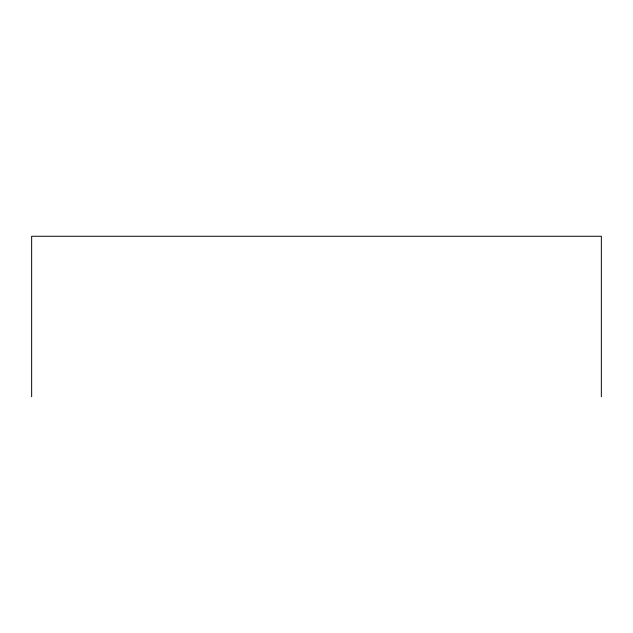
<?xml version="1.0" encoding="UTF-8"?>
<svg xmlns="http://www.w3.org/2000/svg" width="633" height="633" viewBox="0 0 633 633"><rect width="100%" height="100%" fill="white"/><g stroke="black" fill="none" stroke-linecap="round" stroke-linejoin="round"><path stroke-width="0.95" d="M601.35 396.741L601.35 236.259L31.65 236.259L31.65 396.741"/></g></svg>
